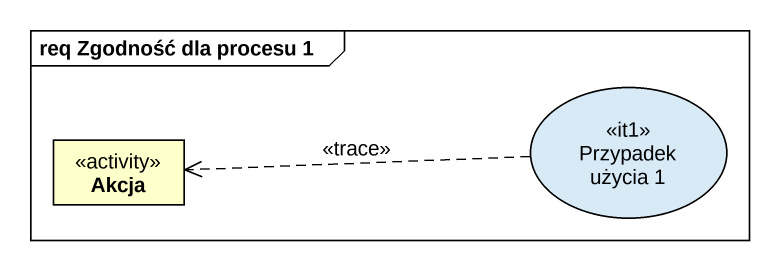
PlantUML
@startuml
mainframe req Zgodność dla procesu 1
allowmixing
hide circle
hide empty members
class Akcja <<activity>>
usecase "Przypadek użycia 1" as Przypadek_użycia_1 <<it1>>
Przypadek_użycia_1 .left.> Akcja : <<trace>>
@enduml
